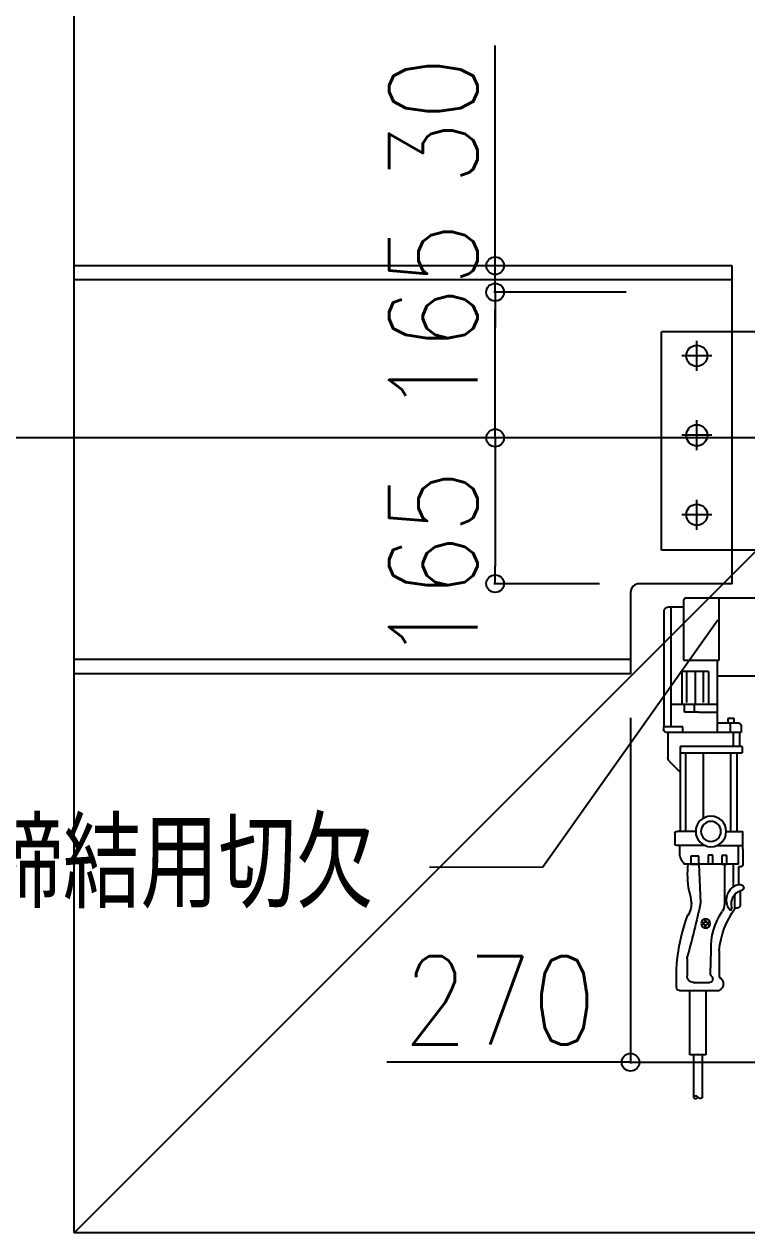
# Model space of a CAD drawing. Extents: x -668440 to 810000, y -1678500 to 210463.
# Drawn here: x -617575 to -609393, y -788053 to -774368 of the extents above; entities that cross this region are included whole.
import ezdxf
from ezdxf.enums import TextEntityAlignment as Align

# ---------------------------------------------------------------- set-up
doc = ezdxf.new("R2010")
doc.units = 0
doc.header["$MEASUREMENT"] = 0
doc.linetypes.add('CENTER', pattern=[2, 1.25, -0.25, 0.25, -0.25])
doc.layers.get('0').update_dxf_attribs({"color": 3, "linetype": 'CONTINUOUS'})
doc.layers.get('Defpoints').update_dxf_attribs({"color": 251, "linetype": 'CONTINUOUS'})
for name, color, linetype in [('Sプレート', 1, 'CONTINUOUS'), ('Sボルト', 2, 'CONTINUOUS'), ('S大梁', 4, 'CONTINUOUS'), ('寸法', 3, 'CONTINUOUS'), ('注記', 3, 'CONTINUOUS'), ('通り芯', 3, 'CENTER')]:
    doc.layers.add(name, color=color, linetype=linetype)
doc.styles.add('DRACAD', font='txt', dxfattribs={"width": 0.85, "bigfont": 'extfont2'})
doc.dimstyles.new('MYDIM', dxfattribs={"dimtxt": 120, "dimasz": 20, "dimexe": 1.25, "dimexo": 50, "dimgap": 50, "dimtad": 1, "dimdec": 4, "dimdsep": 46, "dimtxsty": 'DRACAD', "dimblk": 'ORIGIN', "dimcen": 2.5, "dimadec": 0, "dimazin": 0, "dimtfac": 1, "dimtdec": 4, "dimtmove": 0, "dimatfit": 3, "dimfxl": 1, "dimtolj": 1, "dimtzin": 0, "dimarcsym": 0})

# ---------------------------------------------------------------- blocks, each defined once
blk = doc.blocks.new('_ORIGIN')
at = {"color": 0, "linetype": 'ByBlock', "lineweight": -2}
blk.add_line((0, 0), (-1, 0), dxfattribs=at)
blk.add_circle((0, 0), 0.5, dxfattribs=at)
blk = doc.blocks.new('*D8469')
at = {"layer": 'Defpoints', "color": 0}
for p in [(-228294.1, -382365), (-228125.8, -382365), (-228095.8, -382530)]:
    blk.add_point(p, dxfattribs=at)
at = {"layer": '寸法', "color": 0, "lineweight": -2, "ltscale": 0.333333}
for p, q in [((-228175.8, -382365), (-228295.4, -382365)), ((-228294.1, -382510), (-228294.1, -382385)), ((-228145.8, -382530), (-228295.4, -382530))]:
    blk.add_line(p, q, dxfattribs=at)
at = {"layer": '寸法', "color": 0, "lineweight": -2, "xscale": 20, "yscale": 20, "zscale": 20}
for p, rotation in [((-228294.1, -382365), 90), ((-228294.1, -382530), 270)]:
    blk.add_blockref('_ORIGIN', p, dxfattribs=dict(at, rotation=rotation))
at = {"layer": '寸法', "color": 0, "insert": (-228364.2, -382395), "char_height": 100, "attachment_point": 5, "rotation": 90, "style": 'DRACAD'}
blk.add_mtext('\\A1;165', dxfattribs=at)
blk = doc.blocks.new('*D8470')
at = {"layer": 'Defpoints', "color": 0}
for p in [(-228294.1, -382335), (-228105.8, -382335), (-228095.8, -382365)]:
    blk.add_point(p, dxfattribs=at)
at = {"layer": '寸法', "color": 0, "lineweight": -2, "ltscale": 0.333333}
for p, q in [((-228294.1, -382335), (-228294.1, -382085.5)), ((-228294.1, -382315), (-228294.1, -382295)), ((-228155.8, -382335), (-228295.4, -382335)), ((-228294.1, -382365), (-228294.1, -382335)), ((-228145.8, -382365), (-228295.4, -382365)), ((-228294.1, -382385), (-228294.1, -382405))]:
    blk.add_line(p, q, dxfattribs=at)
at = {"layer": '寸法', "color": 0, "lineweight": -2, "xscale": 20, "yscale": 20, "zscale": 20}
for p, rotation in [((-228294.1, -382335), 270), ((-228294.1, -382365), 90)]:
    blk.add_blockref('_ORIGIN', p, dxfattribs=dict(at, rotation=rotation))
at = {"layer": '寸法', "color": 0, "insert": (-228364.1, -382171), "char_height": 100, "attachment_point": 5, "rotation": 90, "style": 'DRACAD'}
blk.add_mtext('\\A1;30', dxfattribs=at)
blk = doc.blocks.new('*D8471')
at = {"layer": 'Defpoints', "color": 0}
for p in [(-228095.8, -382530), (-228294.1, -382695), (-228125.8, -382695)]:
    blk.add_point(p, dxfattribs=at)
at = {"layer": '寸法', "color": 0, "lineweight": -2, "ltscale": 0.333333}
for p, q in [((-228145.8, -382530), (-228295.4, -382530)), ((-228294.1, -382550), (-228294.1, -382675)), ((-228175.8, -382695), (-228295.4, -382695))]:
    blk.add_line(p, q, dxfattribs=at)
at = {"layer": '寸法', "color": 0, "lineweight": -2, "xscale": 20, "yscale": 20, "zscale": 20}
for p, rotation in [((-228294.1, -382530), 90), ((-228294.1, -382695), 270)]:
    blk.add_blockref('_ORIGIN', p, dxfattribs=dict(at, rotation=rotation))
at = {"layer": '寸法', "color": 0, "insert": (-228364.2, -382675), "char_height": 100, "attachment_point": 5, "rotation": 90, "style": 'DRACAD'}
blk.add_mtext('\\A1;165', dxfattribs=at)
blk = doc.blocks.new('TC01')
at = {"layer": '注記', "color": 4, "linetype": 'Continuous'}
for p, q in [((4888.1, 30085.6), (4946.1, 30085.6)), ((4944.1, 30085.6), (4981.5, 30085.6)), ((4944.1, 30015.6), (4944.1, 30085.6)), ((4981.5, 30085.6), (4981.5, 30085.6)), ((4981.5, 30085.6), (4981.6, 30085.6)), ((4981.6, 30085.6), (4981.7, 30085.6)), ((4981.7, 30085.6), (4981.8, 30085.6)), ((4981.8, 30085.6), (4981.8, 30085.6)), ((4981.8, 30085.6), (4981.9, 30085.6)), ((4981.9, 30085.6), (4982, 30085.6)), ((4982, 30085.6), (4982.1, 30085.6)), ((4982.1, 30085.6), (4982.1, 30085.6)), ((4982.1, 30085.6), (4982.2, 30085.5)), ((4982.2, 30085.5), (4982.3, 30085.5)), ((4982.3, 30085.5), (4982.3, 30085.5)), ((4982.3, 30085.5), (4982.4, 30085.5)), ((4982.4, 30085.5), (4982.5, 30085.5)), ((4982.5, 30085.5), (4982.6, 30085.4)), ((4982.6, 30085.4), (4982.6, 30085.4)), ((4982.6, 30085.4), (4982.7, 30085.4)), ((4982.7, 30085.4), (4982.8, 30085.3)), ((4982.8, 30085.3), (4982.8, 30085.3)), ((4982.8, 30085.3), (4982.9, 30085.3)), ((4982.9, 30085.3), (4982.9, 30085.2)), ((4982.9, 30085.2), (4983, 30085.2)), ((4983, 30085.2), (4983.1, 30085.2)), ((4983.1, 30085.2), (4983.1, 30085.1)), ((4983.1, 30085.1), (4983.2, 30085.1)), ((4983.2, 30085.1), (4983.3, 30085)), ((4983.3, 30085), (4983.3, 30085)), ((4983.3, 30085), (4983.4, 30084.9)), ((4983.4, 30084.9), (4983.4, 30084.9)), ((4983.4, 30084.9), (4983.5, 30084.8)), ((4983.5, 30084.8), (4983.5, 30084.8)), ((4983.5, 30084.8), (4983.6, 30084.7)), ((4983.6, 30084.7), (4983.6, 30084.7)), ((4983.6, 30084.7), (4983.7, 30084.6)), ((4983.7, 30084.6), (4983.7, 30084.6)), ((4983.7, 30084.6), (4983.8, 30084.5)), ((4983.8, 30084.5), (4983.8, 30084.5)), ((4983.8, 30084.5), (4983.9, 30084.4)), ((4983.9, 30084.4), (4983.9, 30084.4)), ((4983.9, 30084.4), (4984, 30084.3)), ((4984, 30084.3), (4984, 30084.2)), ((4984, 30084.2), (4984, 30084.2)), ((4984, 30084.2), (4984.1, 30084.1)), ((4984.1, 30084.1), (4984.1, 30084)), ((4984.1, 30084), (4984.2, 30084)), ((4984.2, 30084), (4984.2, 30083.9)), ((4984.2, 30083.9), (4984.2, 30083.8)), ((4984.2, 30083.8), (4984.2, 30083.8)), ((4984.2, 30083.8), (4984.3, 30083.7)), ((4984.3, 30083.7), (4984.3, 30083.6)), ((4984.3, 30083.6), (4984.3, 30083.6)), ((4984.3, 30083.6), (4984.3, 30083.5)), ((4984.3, 30083.5), (4984.4, 30083.4)), ((4984.4, 30083.4), (4984.4, 30083.4)), ((4984.4, 30083.4), (4984.4, 30083.3)), ((4984.4, 30083.3), (4984.4, 30083.2)), ((4984.4, 30083.2), (4984.4, 30083.1)), ((4984.4, 30083.1), (4984.4, 30083.1)), ((4984.4, 30083.1), (4984.4, 30083)), ((4984.4, 30083), (4984.5, 30082.9)), ((4984.5, 30082.9), (4984.5, 30082.8)), ((4984.5, 30082.8), (4984.5, 30082.8)), ((4984.5, 30082.8), (4984.5, 30082.7)), ((4984.5, 30082.7), (4984.5, 30082.6)), ((4984.5, 30082.6), (4984.5, 30015.6)), ((4984.5, 30075.6), (5002.1, 30075.6)), ((4998.8, 30075.6), (4998.8, 29940.1)), ((5006.1, 29940.1), (5006.1, 30071.6)), ((4984.5, 30015.6), (4944.1, 30015.6)), ((4946.1, 30015.6), (4946.1, 29997.6)), ((4946.1, 29997.6), (4885.1, 29997.6)), ((4946.1, 29997.6), (4946.1, 29933.6)), ((4956.1, 30002.6), (4986.1, 30002.6)), ((4956.1, 30002.6), (4956.1, 29965.6)), ((4962.1, 30002.6), (4962.1, 29967.6)), ((4971.1, 30002.6), (4971.1, 29965.6)), ((4981.1, 30002.6), (4981.1, 29967.6)), ((4986.1, 30002.6), (4986.1, 29965.6)), ((4998.8, 29965.6), (4946.1, 29965.6)), ((4967.1, 29956.6), (4946.1, 29956.6)), ((4967.1, 29956.6), (4983.1, 29956.6)), ((4972.4, 29965.6), (4972.4, 29956.6)), ((4983.1, 29956.6), (4983.1, 29965.6)), ((4946.1, 29944.6), (4922.6, 29944.6)), ((4927.1, 29949.6), (4934.3, 29949.6)), ((4927.1, 29944.6), (4927.1, 29949.6)), ((4934.3, 29944.6), (4927.1, 29944.6)), ((4931.1, 29933.6), (4931.1, 29944.6)), ((4934.3, 29949.6), (4934.3, 29944.6)), ((4919.1, 29941.1), (4919.1, 29933.6)), ((4919.1, 29933.6), (4985.1, 29933.6)), ((4921.1, 29933.6), (4921.1, 29917.6)), ((4928.1, 29933.6), (4928.1, 29917.6)), ((4985.1, 29933.6), (4985.1, 29940.1)), ((4985.1, 29940.1), (5007.1, 29940.1)), ((4985.1, 29933.6), (5003.6, 29933.6)), ((5002.1, 29933.6), (5002.1, 29904.1)), ((5007.1, 29940.1), (5007.1, 29937.1)), ((4918.1, 29917.6), (4988.1, 29917.6)), ((4918.1, 29917.6), (4918.1, 29910.6)), ((4988.1, 29917.6), (4988.1, 29910.6)), ((4988.1, 29910.6), (4918.1, 29910.6)), ((4924.1, 29910.6), (4924.1, 29821.6)), ((4931.1, 29910.6), (4931.1, 29821.6)), ((4961.9, 29836.6), (4961.9, 29910.6)), ((4982.1, 29910.6), (4982.1, 29821.6)), ((4988.1, 29910.6), (4988.1, 29821.6)), ((5001, 29901.6), (4988.1, 29888.6)), ((4936.1, 29821.6), (4917.1, 29821.6)), ((4917.1, 29801.6), (4917.1, 29821.6)), ((4970.6, 29821.6), (4992.1, 29821.6)), ((4994.1, 29819.6), (4994.1, 29807.6)), ((4946.6, 29805.6), (4917.1, 29805.6)), ((4917.1, 29801.6), (4917.1, 29784.1)), ((4922.1, 29784.6), (4922.1, 29805.6)), ((4935.3, 29794.3), (4940.8, 29794.3)), ((4935.3, 29784.6), (4935.3, 29794.3)), ((4940.8, 29794.3), (4940.8, 29784.6)), ((4951.1, 29794.6), (4956.6, 29794.6)), ((4951.1, 29785), (4951.1, 29794.6)), ((4956.6, 29794.6), (4956.6, 29785)), ((4959.9, 29805.6), (4992.1, 29805.6)), ((4967.1, 29793.6), (4976.1, 29793.6)), ((4967.1, 29784.6), (4967.1, 29793.6)), ((4976.1, 29793.6), (4976.1, 29784.6)), ((4988.6, 29798.6), (4988.6, 29805.6)), ((4919.6, 29781.6), (4922.1, 29781.6)), ((4922.1, 29784.6), (4984.1, 29784.6)), ((4922.1, 29781.6), (4922.1, 29761.6)), ((4928.1, 29784.6), (4928.1, 29758.7)), ((4940.8, 29784.6), (4935.3, 29784.6)), ((4938.1, 29784.6), (4938.1, 29739.4)), ((4956.6, 29785), (4951.1, 29785)), ((4967.1, 29784.6), (4965.1, 29740.6)), ((4976.1, 29784.6), (4967.1, 29784.6)), ((4918.6, 29754.6), (4923.5, 29752.6)), ((4922.1, 29761.6), (4920.1, 29761.6)), ((4920.1, 29754), (4920.1, 29738.6)), ((4926.1, 29734.6), (4926.1, 29748.9)), ((4924.1, 29734.6), (4926.1, 29734.6)), ((4929.6, 29735.6), (4931.2, 29731.6)), ((4956.1, 29716.6), (4956.1, 29718.1)), ((4956.1, 29718.1), (4957.3, 29718.1)), ((4957.3, 29716.6), (4956.1, 29716.6)), ((4957.3, 29718.1), (4957.3, 29718.1)), ((4957.3, 29718.1), (4957.4, 29718.1)), ((4957.4, 29716.6), (4957.3, 29716.6)), ((4957.3, 29716.6), (4957.3, 29716.6)), ((4957.4, 29718.1), (4957.4, 29718.1)), ((4957.4, 29718.1), (4957.4, 29718.1)), ((4957.4, 29718.1), (4957.5, 29718.1)), ((4957.5, 29716.6), (4957.4, 29716.6)), ((4957.4, 29716.6), (4957.4, 29716.6)), ((4957.4, 29716.6), (4957.4, 29716.6)), ((4957.5, 29718.1), (4957.6, 29718.2)), ((4957.5, 29718.1), (4957.5, 29718.1)), ((4957.5, 29718.1), (4957.5, 29718.1)), ((4957.6, 29716.6), (4957.5, 29716.6)), ((4957.5, 29716.6), (4957.5, 29716.6)), ((4957.5, 29716.6), (4957.5, 29716.6)), ((4957.6, 29718.2), (4957.6, 29718.2)), ((4957.6, 29718.2), (4957.6, 29718.2)), ((4957.6, 29718.2), (4957.6, 29718.2)), ((4957.6, 29718.2), (4957.7, 29718.2)), ((4957.7, 29716.6), (4957.6, 29716.6)), ((4957.6, 29716.6), (4957.6, 29716.6)), ((4957.6, 29716.6), (4957.6, 29716.6)), ((4957.6, 29716.6), (4957.6, 29716.6)), ((4957.7, 29718.2), (4957.7, 29718.2)), ((4957.7, 29718.2), (4957.7, 29718.2)), ((4957.7, 29718.2), (4957.8, 29718.2)), ((4957.8, 29716.5), (4957.7, 29716.6)), ((4957.7, 29716.6), (4957.7, 29716.6)), ((4957.7, 29716.6), (4957.7, 29716.6)), ((4957.8, 29718.2), (4957.9, 29718.3)), ((4957.8, 29718.2), (4957.8, 29718.2)), ((4957.8, 29718.2), (4957.8, 29718.2)), ((4957.8, 29718.2), (4957.8, 29718.2)), ((4957.9, 29716.5), (4957.8, 29716.5)), ((4957.8, 29716.5), (4957.8, 29716.5)), ((4957.8, 29716.5), (4957.8, 29716.5)), ((4957.8, 29716.5), (4957.8, 29716.5)), ((4957.9, 29718.3), (4957.9, 29718.3)), ((4957.9, 29718.3), (4957.9, 29718.3)), ((4957.9, 29718.3), (4957.9, 29718.3)), ((4957.9, 29718.3), (4958, 29718.3)), ((4957.9, 29716.4), (4957.9, 29716.5)), ((4957.9, 29716.5), (4957.9, 29716.5)), ((4957.9, 29716.5), (4957.9, 29716.5)), ((4958, 29716.4), (4957.9, 29716.4)), ((4958, 29718.3), (4958, 29718.4)), ((4958, 29718.4), (4958.1, 29718.4)), ((4958, 29718.3), (4958, 29718.3)), ((4958.1, 29716.4), (4958, 29716.4)), ((4958, 29716.4), (4958, 29716.4)), ((4958, 29716.4), (4958, 29716.4)), ((4958.1, 29718.4), (4958.1, 29718.5)), ((4958.1, 29718.5), (4958.2, 29718.5)), ((4958.1, 29718.4), (4958.1, 29718.4)), ((4958.1, 29718.4), (4958.1, 29718.4)), ((4958.1, 29718.4), (4958.1, 29718.4)), ((4958.1, 29716.3), (4958.1, 29716.4)), ((4958.1, 29716.4), (4958.1, 29716.4)), ((4958.2, 29716.3), (4958.1, 29716.3)), ((4958.1, 29716.3), (4958.1, 29716.3)), ((4958.1, 29716.3), (4958.1, 29716.3)), ((4958.2, 29718.5), (4958.3, 29718.6)), ((4958.2, 29718.5), (4958.2, 29718.5)), ((4958.2, 29718.5), (4958.2, 29718.5)), ((4958.2, 29718.5), (4958.2, 29718.5)), ((4958.2, 29716.2), (4958.2, 29716.3)), ((4958.2, 29716.3), (4958.2, 29716.3)), ((4958.3, 29716.2), (4958.2, 29716.2)), ((4958.2, 29716.2), (4958.2, 29716.2)), ((4958.3, 29718.6), (4958.3, 29718.7)), ((4958.3, 29718.7), (4958.3, 29718.7)), ((4958.3, 29718.7), (4958.4, 29718.7)), ((4958.3, 29718.6), (4958.3, 29718.6)), ((4958.3, 29718.6), (4958.3, 29718.6)), ((4958.3, 29718.6), (4958.3, 29718.6)), ((4958.3, 29716.1), (4958.3, 29716.2)), ((4958.3, 29716.2), (4958.3, 29716.2)), ((4958.4, 29716), (4958.3, 29716.1)), ((4958.3, 29716.1), (4958.3, 29716.1)), ((4958.3, 29716.1), (4958.3, 29716.1)), ((4958.3, 29716.1), (4958.3, 29716.1)), ((4958.4, 29718.8), (4958.4, 29718.9)), ((4958.4, 29718.9), (4958.5, 29718.9)), ((4958.4, 29718.7), (4958.4, 29718.8)), ((4958.4, 29718.8), (4958.4, 29718.8)), ((4958.4, 29718.8), (4958.4, 29718.8)), ((4958.4, 29718.8), (4958.4, 29718.8)), ((4958.4, 29718.7), (4958.4, 29718.7)), ((4958.4, 29715.9), (4958.4, 29716)), ((4958.4, 29716), (4958.4, 29716)), ((4958.4, 29716), (4958.4, 29716)), ((4958.4, 29716), (4958.4, 29716)), ((4958.5, 29715.9), (4958.4, 29715.9)), ((4958.4, 29715.9), (4958.4, 29715.9)), ((4958.4, 29715.9), (4958.4, 29715.9)), ((4958.5, 29719.2), (4958.6, 29719.3)), ((4958.5, 29719.1), (4958.5, 29719.2)), ((4958.5, 29719.2), (4958.5, 29719.2)), ((4958.5, 29719.2), (4958.5, 29719.2)), ((4958.5, 29719), (4958.5, 29719.1)), ((4958.5, 29719.1), (4958.5, 29719.1)), ((4958.5, 29719.1), (4958.5, 29719.1)), ((4958.5, 29718.9), (4958.5, 29719)), ((4958.5, 29719), (4958.5, 29719)), ((4958.5, 29719), (4958.5, 29719)), ((4958.5, 29719), (4958.5, 29719)), ((4958.5, 29718.9), (4958.5, 29718.9)), ((4958.5, 29715.8), (4958.5, 29715.9)), ((4958.5, 29715.7), (4958.5, 29715.8)), ((4958.5, 29715.8), (4958.5, 29715.8)), ((4958.5, 29715.8), (4958.5, 29715.8)), ((4958.5, 29715.6), (4958.5, 29715.7)), ((4958.5, 29715.7), (4958.5, 29715.7)), ((4958.5, 29715.7), (4958.5, 29715.7)), ((4958.5, 29715.7), (4958.5, 29715.7)), ((4958.5, 29715.5), (4958.5, 29715.6)), ((4958.5, 29715.6), (4958.5, 29715.6)), ((4958.5, 29715.6), (4958.5, 29715.6)), ((4958.6, 29715.5), (4958.5, 29715.5)), ((4958.6, 29720.6), (4960.1, 29720.6)), ((4958.6, 29719.4), (4958.6, 29720.6)), ((4958.6, 29719.3), (4958.6, 29719.4)), ((4958.6, 29719.3), (4958.6, 29719.3)), ((4958.6, 29719.3), (4958.6, 29719.3)), ((4958.6, 29719.3), (4958.6, 29719.3)), ((4958.6, 29715.4), (4958.6, 29715.5)), ((4958.6, 29715.5), (4958.6, 29715.5)), ((4958.6, 29714.1), (4958.6, 29715.4)), ((4958.6, 29715.4), (4958.6, 29715.4)), ((4958.6, 29715.4), (4958.6, 29715.4)), ((4960.1, 29714.1), (4958.6, 29714.1)), ((4960.1, 29720.6), (4960.1, 29719.4)), ((4960.1, 29719.4), (4960.1, 29719.3)), ((4960.1, 29719.3), (4960.1, 29719.3)), ((4960.1, 29719.3), (4960.1, 29719.3)), ((4960.1, 29719.3), (4960.1, 29719.3)), ((4960.1, 29719.3), (4960.1, 29719.2)), ((4960.1, 29719.2), (4960.1, 29719.2)), ((4960.1, 29719.2), (4960.1, 29719.2)), ((4960.1, 29719.2), (4960.1, 29719.1)), ((4960.1, 29719.1), (4960.1, 29719.1)), ((4960.1, 29719.1), (4960.1, 29719.1)), ((4960.1, 29719.1), (4960.1, 29719)), ((4960.1, 29719), (4960.1, 29719)), ((4960.1, 29719), (4960.1, 29719)), ((4960.1, 29719), (4960.1, 29719)), ((4960.1, 29719), (4960.1, 29718.9)), ((4960.1, 29718.9), (4960.2, 29718.9)), ((4960.2, 29715.9), (4960.1, 29715.8)), ((4960.1, 29715.8), (4960.1, 29715.8)), ((4960.1, 29715.8), (4960.1, 29715.8)), ((4960.1, 29715.8), (4960.1, 29715.7)), ((4960.1, 29715.7), (4960.1, 29715.7)), ((4960.1, 29715.7), (4960.1, 29715.7)), ((4960.1, 29715.7), (4960.1, 29715.7)), ((4960.1, 29715.7), (4960.1, 29715.6)), ((4960.1, 29715.6), (4960.1, 29715.6)), ((4960.1, 29715.6), (4960.1, 29715.6)), ((4960.1, 29715.6), (4960.1, 29715.5)), ((4960.1, 29715.5), (4960.1, 29715.5)), ((4960.1, 29715.5), (4960.1, 29715.5)), ((4960.1, 29715.5), (4960.1, 29715.4)), ((4960.1, 29715.4), (4960.1, 29715.4)), ((4960.1, 29715.4), (4960.1, 29715.4)), ((4960.1, 29715.4), (4960.1, 29714.1)), ((4960.2, 29718.9), (4960.2, 29718.9)), ((4960.2, 29718.9), (4960.2, 29718.8)), ((4960.2, 29718.8), (4960.2, 29718.8)), ((4960.2, 29718.8), (4960.2, 29718.8)), ((4960.2, 29718.8), (4960.2, 29718.8)), ((4960.2, 29718.8), (4960.2, 29718.7)), ((4960.2, 29718.7), (4960.3, 29718.7)), ((4960.3, 29716), (4960.2, 29716)), ((4960.2, 29716), (4960.2, 29716)), ((4960.2, 29716), (4960.2, 29716)), ((4960.2, 29716), (4960.2, 29715.9)), ((4960.2, 29715.9), (4960.2, 29715.9)), ((4960.2, 29715.9), (4960.2, 29715.9)), ((4960.2, 29715.9), (4960.2, 29715.9)), ((4960.3, 29718.7), (4960.3, 29718.7)), ((4960.3, 29718.7), (4960.3, 29718.7)), ((4960.3, 29718.7), (4960.3, 29718.6)), ((4960.3, 29718.6), (4960.3, 29718.6)), ((4960.3, 29718.6), (4960.3, 29718.6)), ((4960.3, 29718.6), (4960.4, 29718.6)), ((4960.4, 29716.2), (4960.3, 29716.2)), ((4960.3, 29716.2), (4960.3, 29716.1)), ((4960.3, 29716.1), (4960.3, 29716.1)), ((4960.3, 29716.1), (4960.3, 29716.1)), ((4960.3, 29716.1), (4960.3, 29716.1)), ((4960.3, 29716.1), (4960.3, 29716)), ((4960.4, 29718.6), (4960.4, 29718.5)), ((4960.4, 29718.5), (4960.4, 29718.5)), ((4960.4, 29718.5), (4960.4, 29718.5)), ((4960.4, 29718.5), (4960.4, 29718.5)), ((4960.4, 29718.5), (4960.5, 29718.5)), ((4960.5, 29716.3), (4960.4, 29716.3)), ((4960.4, 29716.3), (4960.4, 29716.3)), ((4960.4, 29716.3), (4960.4, 29716.2)), ((4960.4, 29716.2), (4960.4, 29716.2)), ((4960.4, 29716.2), (4960.4, 29716.2)), ((4960.5, 29718.5), (4960.5, 29718.4)), ((4960.5, 29718.4), (4960.5, 29718.4)), ((4960.5, 29718.4), (4960.5, 29718.4)), ((4960.5, 29718.4), (4960.6, 29718.4)), ((4960.6, 29716.4), (4960.5, 29716.4)), ((4960.5, 29716.4), (4960.5, 29716.3)), ((4960.5, 29716.3), (4960.5, 29716.3)), ((4960.5, 29716.3), (4960.5, 29716.3)), ((4960.6, 29718.4), (4960.6, 29718.4)), ((4960.6, 29718.4), (4960.6, 29718.3)), ((4960.6, 29718.3), (4960.6, 29718.3)), ((4960.6, 29718.3), (4960.7, 29718.3)), ((4960.7, 29716.4), (4960.6, 29716.4)), ((4960.6, 29716.4), (4960.6, 29716.4)), ((4960.6, 29716.4), (4960.6, 29716.4)), ((4960.6, 29716.4), (4960.6, 29716.4)), ((4960.7, 29718.3), (4960.7, 29718.3)), ((4960.7, 29718.3), (4960.7, 29718.3)), ((4960.7, 29718.3), (4960.7, 29718.3)), ((4960.7, 29718.3), (4960.8, 29718.2)), ((4960.8, 29716.5), (4960.7, 29716.5)), ((4960.7, 29716.5), (4960.7, 29716.5)), ((4960.7, 29716.5), (4960.7, 29716.5)), ((4960.7, 29716.5), (4960.7, 29716.4)), ((4960.8, 29718.2), (4960.8, 29718.2)), ((4960.8, 29718.2), (4960.8, 29718.2)), ((4960.8, 29718.2), (4960.9, 29718.2)), ((4960.9, 29716.5), (4960.8, 29716.5)), ((4960.8, 29716.5), (4960.8, 29716.5)), ((4960.8, 29716.5), (4960.8, 29716.5)), ((4960.9, 29718.2), (4960.9, 29718.2)), ((4960.9, 29718.2), (4960.9, 29718.2)), ((4960.9, 29718.2), (4960.9, 29718.2)), ((4960.9, 29718.2), (4961, 29718.2)), ((4961, 29716.6), (4960.9, 29716.6)), ((4960.9, 29716.6), (4960.9, 29716.6)), ((4960.9, 29716.6), (4960.9, 29716.6)), ((4960.9, 29716.6), (4960.9, 29716.5)), ((4961, 29718.2), (4961, 29718.2)), ((4961, 29718.2), (4961, 29718.2)), ((4961, 29718.2), (4961.1, 29718.2)), ((4961.1, 29716.6), (4961, 29716.6)), ((4961, 29716.6), (4961, 29716.6)), ((4961, 29716.6), (4961, 29716.6)), ((4961.1, 29718.2), (4961.1, 29718.1)), ((4961.1, 29718.1), (4961.1, 29718.1)), ((4961.1, 29718.1), (4961.2, 29718.1)), ((4961.2, 29716.6), (4961.1, 29716.6)), ((4961.1, 29716.6), (4961.1, 29716.6)), ((4961.1, 29716.6), (4961.1, 29716.6)), ((4961.2, 29718.1), (4961.2, 29718.1)), ((4961.2, 29718.1), (4961.2, 29718.1)), ((4961.2, 29718.1), (4961.2, 29718.1)), ((4961.2, 29718.1), (4961.3, 29718.1)), ((4961.3, 29716.6), (4961.2, 29716.6)), ((4961.2, 29716.6), (4961.2, 29716.6)), ((4961.2, 29716.6), (4961.2, 29716.6)), ((4961.2, 29716.6), (4961.2, 29716.6)), ((4961.3, 29718.1), (4961.3, 29718.1)), ((4961.3, 29718.1), (4962.6, 29718.1)), ((4962.6, 29716.6), (4961.3, 29716.6)), ((4961.3, 29716.6), (4961.3, 29716.6)), ((4962.6, 29718.1), (4962.6, 29716.6)), ((4944.1, 29686.6), (4944.1, 29656.6)), ((4953.9, 29660.8), (4953.1, 29686.6)), ((4980.3, 29677.7), (4980.3, 29657.6)), ((4951.1, 29654.6), (4951.1, 29656.6)), ((4973.3, 29650.6), (4955.1, 29650.6)), ((4988.9, 29641.6), (4944.1, 29641.6)), ((4959.1, 29641.6), (4959.1, 29568.6)), ((4977.1, 29568.6), (4977.1, 29641.6)), ((4959.1, 29568.6), (4977.1, 29568.6)), ((4963.1, 29568.6), (4963.1, 29520.6)), ((4973.1, 29568.6), (4973.1, 29520.6)), ((4963.1, 29520.6), (4963.1, 29520.6)), ((4963.1, 29520.6), (4963.1, 29520.6)), ((4963.1, 29520.6), (4963.1, 29520.6)), ((4963.1, 29520.6), (4963.1, 29520.6)), ((4963.1, 29520.6), (4963.1, 29520.5)), ((4963.1, 29520.5), (4963.1, 29520.5)), ((4963.1, 29520.5), (4963.1, 29520.5)), ((4963.1, 29520.5), (4963.1, 29520.5)), ((4963.1, 29520.5), (4963.1, 29520.5)), ((4963.1, 29520.5), (4963.1, 29520.5)), ((4963.1, 29520.5), (4963.1, 29520.4)), ((4963.1, 29520.4), (4963.1, 29520.4)), ((4963.1, 29520.4), (4963.1, 29520.4)), ((4963.1, 29520.4), (4963.1, 29520.4)), ((4963.1, 29520.4), (4963.1, 29520.4)), ((4963.1, 29520.4), (4963.1, 29520.4)), ((4963.1, 29520.4), (4963.1, 29520.4)), ((4963.1, 29520.4), (4963.1, 29520.3)), ((4963.1, 29520.3), (4963.1, 29520.3)), ((4963.1, 29520.3), (4963.2, 29520.3)), ((4963.2, 29520.3), (4963.2, 29520.3)), ((4963.2, 29520.3), (4963.2, 29520.3)), ((4963.2, 29520.3), (4963.2, 29520.3)), ((4963.2, 29520.3), (4963.2, 29520.2)), ((4963.2, 29520.2), (4963.2, 29520.2)), ((4963.2, 29520.2), (4963.2, 29520.2)), ((4963.2, 29520.2), (4963.2, 29520.2)), ((4963.2, 29520.2), (4963.2, 29520.2)), ((4963.2, 29520.2), (4963.3, 29520.2)), ((4963.3, 29520.2), (4963.3, 29520.1)), ((4963.3, 29520.1), (4963.3, 29520.1)), ((4963.3, 29520.1), (4963.3, 29520.1)), ((4963.3, 29520.1), (4963.3, 29520.1)), ((4963.3, 29520.1), (4963.3, 29520.1)), ((4963.3, 29520.1), (4963.3, 29520.1)), ((4963.3, 29520.1), (4963.4, 29520)), ((4963.4, 29520), (4963.4, 29520)), ((4963.4, 29520), (4963.4, 29520)), ((4963.4, 29520), (4963.4, 29520)), ((4963.4, 29520), (4963.4, 29520)), ((4963.4, 29520), (4963.5, 29520)), ((4963.5, 29520), (4963.5, 29519.9)), ((4963.5, 29519.9), (4963.5, 29519.9)), ((4963.5, 29519.9), (4963.5, 29519.9)), ((4963.5, 29519.9), (4963.5, 29519.9)), ((4963.5, 29519.9), (4963.6, 29519.9)), ((4963.6, 29519.9), (4963.6, 29519.9)), ((4963.6, 29519.9), (4963.6, 29519.8)), ((4963.6, 29519.8), (4963.6, 29519.8)), ((4963.6, 29519.8), (4963.6, 29519.8)), ((4963.6, 29519.8), (4963.7, 29519.8)), ((4963.7, 29519.8), (4963.7, 29519.8)), ((4963.7, 29519.8), (4963.7, 29519.8)), ((4963.7, 29519.8), (4963.7, 29519.7)), ((4963.7, 29519.7), (4963.8, 29519.7)), ((4963.8, 29519.7), (4963.8, 29519.7)), ((4963.8, 29519.7), (4963.8, 29519.7)), ((4963.8, 29519.7), (4963.9, 29519.7)), ((4963.9, 29519.7), (4963.9, 29519.7)), ((4963.9, 29519.7), (4963.9, 29519.7)), ((4963.9, 29519.7), (4963.9, 29519.6)), ((4963.9, 29519.6), (4964, 29519.6)), ((4964, 29519.6), (4964, 29519.6)), ((4964, 29519.6), (4964, 29519.6)), ((4964, 29519.6), (4964.1, 29519.6)), ((4964.1, 29519.6), (4964.1, 29519.5)), ((4964.1, 29519.5), (4964.2, 29519.5)), ((4964.2, 29519.5), (4964.3, 29519.5)), ((4964.3, 29519.5), (4964.3, 29519.4)), ((4964.3, 29519.4), (4964.4, 29519.4)), ((4964.4, 29519.4), (4964.5, 29519.4)), ((4964.5, 29519.4), (4964.5, 29519.4)), ((4964.5, 29519.4), (4964.6, 29519.4)), ((4964.6, 29519.4), (4964.6, 29519.3)), ((4964.6, 29519.3), (4964.7, 29519.3)), ((4964.7, 29519.3), (4964.8, 29519.3)), ((4964.8, 29519.3), (4964.8, 29519.3)), ((4964.8, 29519.3), (4964.9, 29519.3)), ((4964.9, 29519.3), (4964.9, 29519.3)), ((4964.9, 29519.3), (4965, 29519.3)), ((4965, 29519.3), (4965.1, 29519.3)), ((4965.1, 29519.3), (4965.1, 29519.2)), ((4965.1, 29519.2), (4965.2, 29519.2)), ((4965.2, 29519.2), (4965.3, 29519.2)), ((4965.3, 29519.2), (4965.3, 29519.2)), ((4965.3, 29519.2), (4965.4, 29519.2)), ((4965.4, 29519.2), (4965.4, 29519.2)), ((4965.4, 29519.2), (4965.5, 29519.2)), ((4965.5, 29519.2), (4965.6, 29519.3)), ((4965.6, 29519.3), (4965.6, 29519.3)), ((4965.6, 29519.3), (4965.7, 29519.3)), ((4965.7, 29519.3), (4965.8, 29519.3)), ((4965.8, 29519.3), (4965.8, 29519.3)), ((4965.8, 29519.3), (4965.9, 29519.3)), ((4965.9, 29519.3), (4965.9, 29519.3)), ((4965.9, 29519.3), (4966, 29519.3)), ((4966, 29519.3), (4966.1, 29519.3)), ((4966.1, 29519.3), (4966.1, 29519.4)), ((4966.1, 29519.4), (4966.2, 29519.4)), ((4966.2, 29519.4), (4966.3, 29519.4)), ((4966.3, 29519.4), (4966.4, 29519.5)), ((4966.3, 29519.4), (4966.3, 29519.4)), ((4966.4, 29519.5), (4966.5, 29519.5)), ((4966.5, 29519.5), (4966.5, 29519.5)), ((4966.5, 29519.5), (4966.6, 29519.5)), ((4966.6, 29519.5), (4966.6, 29519.6)), ((4966.6, 29519.6), (4966.7, 29519.6)), ((4966.7, 29519.6), (4966.8, 29519.6)), ((4966.8, 29519.6), (4966.8, 29519.7)), ((4966.8, 29519.7), (4966.9, 29519.7)), ((4966.9, 29519.7), (4967, 29519.7)), ((4967, 29519.7), (4967, 29519.8)), ((4967, 29519.8), (4967.1, 29519.8)), ((4967.1, 29519.8), (4967.2, 29519.9)), ((4967.2, 29519.9), (4967.3, 29520)), ((4967.2, 29519.9), (4967.2, 29519.9)), ((4967.3, 29520), (4967.4, 29520.1)), ((4967.3, 29520), (4967.3, 29520)), ((4967.4, 29520.1), (4967.5, 29520.1)), ((4967.5, 29520.1), (4967.5, 29520.2)), ((4967.5, 29520.2), (4967.6, 29520.2)), ((4967.6, 29520.2), (4967.7, 29520.3)), ((4967.7, 29520.3), (4967.8, 29520.4)), ((4967.7, 29520.3), (4967.7, 29520.3)), ((4967.8, 29520.4), (4967.9, 29520.4)), ((4967.9, 29520.5), (4968, 29520.6)), ((4967.9, 29520.4), (4967.9, 29520.5)), ((4968, 29520.6), (4968.1, 29520.6)), ((4968.1, 29520.7), (4968.2, 29520.8)), ((4968.1, 29520.6), (4968.1, 29520.7)), ((4968.2, 29520.5), (4968.1, 29520.6)), ((4968.1, 29520.6), (4968.1, 29520.6)), ((4968.2, 29520.8), (4968.3, 29520.8)), ((4968.3, 29520.4), (4968.2, 29520.5)), ((4968.3, 29520.8), (4968.3, 29520.9)), ((4968.3, 29520.9), (4968.4, 29520.9)), ((4968.4, 29520.3), (4968.3, 29520.4)), ((4968.3, 29520.4), (4968.3, 29520.4)), ((4968.4, 29520.9), (4968.4, 29521)), ((4968.4, 29521), (4968.5, 29521)), ((4968.5, 29520.2), (4968.4, 29520.3)), ((4968.4, 29520.3), (4968.4, 29520.3)), ((4968.5, 29521), (4968.6, 29521.1)), ((4968.6, 29520.2), (4968.5, 29520.2)), ((4968.6, 29521.1), (4968.7, 29521.2)), ((4968.6, 29521.1), (4968.6, 29521.1)), ((4968.6, 29520.1), (4968.6, 29520.2)), ((4968.7, 29520.1), (4968.6, 29520.1)), ((4968.7, 29521.2), (4968.8, 29521.2)), ((4968.8, 29520), (4968.7, 29520.1)), ((4968.8, 29521.2), (4968.8, 29521.3)), ((4968.8, 29521.3), (4968.9, 29521.3)), ((4968.9, 29519.9), (4968.8, 29520)), ((4968.8, 29520), (4968.8, 29520)), ((4968.9, 29521.3), (4969, 29521.4)), ((4969, 29519.9), (4968.9, 29519.9)), ((4969, 29521.4), (4969.1, 29521.5)), ((4969, 29521.4), (4969, 29521.4)), ((4969, 29519.8), (4969, 29519.9)), ((4969.1, 29519.8), (4969, 29519.8)), ((4969.1, 29521.5), (4969.2, 29521.5)), ((4969.2, 29519.7), (4969.1, 29519.8)), ((4969.2, 29521.5), (4969.3, 29521.6)), ((4969.2, 29521.5), (4969.2, 29521.5)), ((4969.3, 29519.7), (4969.2, 29519.7)), ((4969.2, 29519.7), (4969.2, 29519.7)), ((4969.3, 29521.6), (4969.4, 29521.7)), ((4969.3, 29521.6), (4969.3, 29521.6)), ((4969.3, 29519.6), (4969.3, 29519.7)), ((4969.4, 29519.6), (4969.3, 29519.6)), ((4969.4, 29521.7), (4969.5, 29521.7)), ((4969.5, 29519.6), (4969.4, 29519.6)), ((4969.5, 29521.7), (4969.5, 29521.7)), ((4969.5, 29521.7), (4969.6, 29521.7)), ((4969.5, 29519.5), (4969.5, 29519.6)), ((4969.6, 29519.5), (4969.5, 29519.5)), ((4969.6, 29521.7), (4969.7, 29521.8)), ((4969.7, 29519.5), (4969.6, 29519.5)), ((4969.7, 29521.8), (4969.7, 29521.8)), ((4969.7, 29521.8), (4969.8, 29521.8)), ((4969.8, 29519.4), (4969.7, 29519.5)), ((4969.7, 29519.5), (4969.7, 29519.5)), ((4969.8, 29521.8), (4969.9, 29521.8)), ((4969.9, 29519.4), (4969.8, 29519.4)), ((4969.9, 29521.8), (4969.9, 29521.9)), ((4969.9, 29521.9), (4970, 29521.9)), ((4970, 29519.4), (4969.9, 29519.4)), ((4969.9, 29519.4), (4969.9, 29519.4)), ((4970, 29521.9), (4970, 29521.9)), ((4970, 29521.9), (4970.1, 29521.9)), ((4970, 29519.3), (4970, 29519.4)), ((4970.1, 29519.3), (4970, 29519.3)), ((4970.1, 29521.9), (4970.2, 29521.9)), ((4970.2, 29519.3), (4970.1, 29519.3)), ((4970.2, 29521.9), (4970.2, 29522)), ((4970.2, 29522), (4970.3, 29522)), ((4970.3, 29519.3), (4970.2, 29519.3)), ((4970.2, 29519.3), (4970.2, 29519.3)), ((4970.3, 29522), (4970.4, 29522)), ((4970.4, 29519.3), (4970.3, 29519.3)), ((4970.4, 29522), (4970.4, 29522)), ((4970.4, 29522), (4970.5, 29522)), ((4970.5, 29519.3), (4970.4, 29519.3)), ((4970.4, 29519.3), (4970.4, 29519.3)), ((4970.5, 29522), (4970.5, 29522)), ((4970.5, 29522), (4970.6, 29522)), ((4970.6, 29519.2), (4970.5, 29519.3)), ((4970.5, 29519.3), (4970.5, 29519.3)), ((4970.6, 29522), (4970.7, 29522)), ((4970.7, 29519.2), (4970.6, 29519.2)), ((4970.7, 29522), (4970.7, 29522)), ((4970.7, 29522), (4970.8, 29522)), ((4970.8, 29519.2), (4970.7, 29519.2)), ((4970.7, 29519.2), (4970.7, 29519.2)), ((4970.8, 29522), (4970.9, 29522)), ((4970.9, 29519.2), (4970.8, 29519.2)), ((4970.9, 29522), (4970.9, 29522)), ((4970.9, 29522), (4971, 29522)), ((4971, 29519.2), (4970.9, 29519.2)), ((4970.9, 29519.2), (4970.9, 29519.2)), ((4971, 29522), (4971, 29522)), ((4971, 29522), (4971.1, 29522)), ((4971.1, 29519.3), (4971, 29519.3)), ((4971, 29519.3), (4971, 29519.2)), ((4971.1, 29522), (4971.2, 29522)), ((4971.2, 29519.3), (4971.1, 29519.3)), ((4971.2, 29522), (4971.2, 29522)), ((4971.2, 29522), (4971.3, 29522)), ((4971.3, 29519.3), (4971.2, 29519.3)), ((4971.2, 29519.3), (4971.2, 29519.3)), ((4971.3, 29522), (4971.3, 29521.9)), ((4971.3, 29521.9), (4971.4, 29521.9)), ((4971.4, 29519.3), (4971.3, 29519.3)), ((4971.3, 29519.3), (4971.3, 29519.3)), ((4971.4, 29521.9), (4971.5, 29521.9)), ((4971.5, 29519.3), (4971.4, 29519.3)), ((4971.5, 29521.9), (4971.5, 29521.9)), ((4971.5, 29521.9), (4971.6, 29521.9)), ((4971.6, 29519.4), (4971.5, 29519.4)), ((4971.5, 29519.4), (4971.5, 29519.3)), ((4971.6, 29521.9), (4971.7, 29521.9)), ((4971.7, 29519.4), (4971.6, 29519.4)), ((4971.7, 29521.9), (4971.7, 29521.8)), ((4971.7, 29521.8), (4971.8, 29521.8)), ((4971.8, 29519.4), (4971.7, 29519.4)), ((4971.7, 29519.4), (4971.7, 29519.4)), ((4971.8, 29521.8), (4971.8, 29521.8)), ((4971.8, 29521.8), (4971.9, 29521.8)), ((4971.9, 29519.5), (4971.8, 29519.5)), ((4971.8, 29519.5), (4971.8, 29519.4)), ((4971.9, 29521.8), (4972, 29521.7)), ((4972, 29519.5), (4971.9, 29519.5)), ((4972, 29521.7), (4972, 29521.7)), ((4972, 29521.7), (4972.1, 29521.7)), ((4972.1, 29519.6), (4972, 29519.6)), ((4972, 29519.6), (4972, 29519.5)), ((4972.1, 29521.7), (4972.1, 29521.6)), ((4972.1, 29521.6), (4972.2, 29521.6)), ((4972.2, 29519.7), (4972.1, 29519.6)), ((4972.1, 29519.6), (4972.1, 29519.6)), ((4972.2, 29521.6), (4972.3, 29521.6)), ((4972.3, 29519.7), (4972.2, 29519.7)), ((4972.3, 29521.6), (4972.3, 29521.5)), ((4972.3, 29521.5), (4972.4, 29521.5)), ((4972.4, 29519.7), (4972.3, 29519.7)), ((4972.3, 29519.7), (4972.3, 29519.7)), ((4972.4, 29521.5), (4972.4, 29521.5)), ((4972.4, 29521.5), (4972.5, 29521.4)), ((4972.5, 29519.8), (4972.4, 29519.8)), ((4972.4, 29519.8), (4972.4, 29519.7)), ((4972.5, 29521.4), (4972.5, 29521.4)), ((4972.5, 29521.4), (4972.6, 29521.4)), ((4972.6, 29519.9), (4972.5, 29519.8)), ((4972.5, 29519.8), (4972.5, 29519.8)), ((4972.6, 29521.4), (4972.6, 29521.3)), ((4972.6, 29521.3), (4972.6, 29521.3)), ((4972.6, 29521.3), (4972.7, 29521.3)), ((4972.7, 29520), (4972.6, 29519.9)), ((4972.6, 29519.9), (4972.6, 29519.9)), ((4972.6, 29519.9), (4972.6, 29519.9)), ((4972.7, 29521.3), (4972.7, 29521.2)), ((4972.7, 29521.2), (4972.7, 29521.2)), ((4972.7, 29521.2), (4972.8, 29521.2)), ((4972.8, 29520.1), (4972.7, 29520)), ((4972.7, 29520), (4972.7, 29520)), ((4972.7, 29520), (4972.7, 29520)), ((4972.8, 29521.2), (4972.8, 29521.1)), ((4972.8, 29521.1), (4972.8, 29521.1)), ((4972.8, 29521.1), (4972.9, 29521.1)), ((4972.9, 29520.2), (4972.8, 29520.1)), ((4972.8, 29520.1), (4972.8, 29520.1)), ((4972.8, 29520.1), (4972.8, 29520.1)), ((4972.9, 29521.1), (4972.9, 29521)), ((4972.9, 29521), (4972.9, 29521)), ((4972.9, 29521), (4972.9, 29521)), ((4972.9, 29521), (4973, 29521)), ((4973, 29520.3), (4972.9, 29520.3)), ((4972.9, 29520.3), (4972.9, 29520.2)), ((4972.9, 29520.2), (4972.9, 29520.2)), ((4972.9, 29520.2), (4972.9, 29520.2)), ((4973, 29521), (4973, 29520.9)), ((4973, 29520.9), (4973, 29520.9)), ((4973, 29520.9), (4973, 29520.9)), ((4973, 29520.9), (4973, 29520.8)), ((4973, 29520.8), (4973, 29520.8)), ((4973, 29520.8), (4973, 29520.8)), ((4973, 29520.8), (4973, 29520.7)), ((4973, 29520.7), (4973.1, 29520.7)), ((4973.1, 29520.6), (4973, 29520.5)), ((4973, 29520.5), (4973, 29520.5)), ((4973, 29520.5), (4973, 29520.5)), ((4973, 29520.5), (4973, 29520.4)), ((4973, 29520.4), (4973, 29520.4)), ((4973, 29520.4), (4973, 29520.4)), ((4973, 29520.4), (4973, 29520.3)), ((4973, 29520.3), (4973, 29520.3)), ((4973.1, 29520.7), (4973.1, 29520.7)), ((4973.1, 29520.7), (4973.1, 29520.6)), ((4973.1, 29520.6), (4973.1, 29520.6)), ((4973.1, 29520.6), (4973.1, 29520.6))]:
    blk.add_line(p, q, dxfattribs=at)
for centre, radius in [((4953.3, 29821.6), 17.3), ((4953.3, 29821.6), 11.3), ((4959.3, 29717.4), 5.2)]:
    blk.add_circle(centre, radius, dxfattribs=at)
for centre, radius, start, end in [((5002.1, 30071.6), 4, 0, 90), ((4922.6, 29941.1), 3.5, 90, 180), ((5003.6, 29937.1), 3.5, 270, 0), ((4998.6, 29904.1), 3.5, 314.9999, 0), ((4992.1, 29819.6), 2, 0, 90), ((4992.1, 29807.6), 2, 270, 0), ((4971.3, 29797.1), 17.3, 315.0615, 4.8908), ((4919.6, 29784.1), 2.5, 180, 270), ((4870.6, 29772.6), 109.1, 350.2894, 6.3141), ((4920.1, 29757.6), 4, 90, 180), ((4920.1, 29758.3), 4, 179.9998, 248.1985), ((4915, 29739.6), 23.1, 45.5621, 72.164), ((4922.1, 29748.9), 4, 0.0001, 68.1986), ((4913.5, 29739.6), 16.6, 346.0423, 46.0423), ((4917.4, 29743.9), 18.4, 318.2149, 41.785), ((5054.5, 29732.1), 79.4, 163.8521, 173.8787), ((4924.1, 29738.6), 4, 180, 270), ((4953.1, 29739.4), 15, 180, 213.7781), ((6471.9, 30079.5), 1544.5, 192.675, 195.0095), ((4998.9, 29739.6), 23.4, 172.6244, 213.7991), ((4843.5, 29676.3), 101.1, 5.8696, 35.2424), ((4878.9, 29689.8), 74.3, 357.5621, 33.778), ((4971.4, 29735), 5, 179.2506, 192.9272), ((4790.2, 29655.1), 202.3, 357.1878, 20.7144), ((4973.3, 29677.7), 7, 0, 15.0095), ((4947.6, 29649.1), 8.28, 115.0169, 244.9831), ((4949.9, 29660.6), 4, 285.8487, 1.9091), ((4973.3, 29657.6), 7, 270, 0), ((4955.1, 29654.6), 4, 180, 270), ((4988.9, 29645.1), 3.5, 270, 0)]:
    blk.add_arc(centre, radius, start, end, dxfattribs=at)
blk = doc.blocks.new('*D8472')
at = {"layer": 'Defpoints', "color": 0}
for p in [(-228140.8, -382797), (-227870.8, -382920.2), (-227870.8, -383236.9)]:
    blk.add_point(p, dxfattribs=at)
at = {"layer": '寸法', "color": 0, "lineweight": -2}
for p, q in [((-228140.8, -382847), (-228140.8, -383238.1)), ((-227870.8, -382970.2), (-227870.8, -383238.1)), ((-228140.8, -383236.9), (-228416.8, -383236.9)), ((-228120.8, -383236.9), (-227890.8, -383236.9))]:
    blk.add_line(p, q, dxfattribs=at)
at = {"layer": '寸法', "color": 0, "lineweight": -2, "xscale": 20, "yscale": 20, "zscale": 20, "rotation": 180}
blk.add_blockref('_ORIGIN', (-228140.8, -383236.9), dxfattribs=at)
at = {"layer": '寸法', "color": 0, "lineweight": -2, "xscale": 20, "yscale": 20, "zscale": 20}
blk.add_blockref('_ORIGIN', (-227870.8, -383236.9), dxfattribs=at)
at = {"layer": '寸法', "color": 0, "insert": (-228288.8, -383166.9), "char_height": 100, "attachment_point": 5, "style": 'DRACAD'}
blk.add_mtext('\\A1;270', dxfattribs=at)
blk = doc.blocks.new('剛接合部C1Y')
at = {"layer": 'Defpoints'}
blk.add_line((-226970.77228, -381630), (-228770.77228, -383430), dxfattribs=at)
blk.add_lwpolyline([(-228770.77228, -383430), (-228770.77228, -381630), (-226970.77228, -381630), (-226970.77228, -383430)], close=True, dxfattribs=at)
at = {"layer": 'Sプレート'}
for p, q in [((-228105.77228, -382657), (-228105.77228, -382410)), ((-227989.02228, -382410), (-228105.77228, -382410)), ((-227995.77228, -382657), (-228105.77228, -382657))]:
    blk.add_line(p, q, dxfattribs=at)
for centre in [(-228065.77228, -382437), (-228065.77228, -382527), (-228065.77228, -382617)]:
    blk.add_circle(centre, 12, dxfattribs=at)
at = {"layer": 'Sボルト'}
for p, q in [((-228065.77228, -382454), (-228065.77228, -382420)), ((-228048.77228, -382437), (-228082.77228, -382437)), ((-228065.77228, -382544), (-228065.77228, -382510)), ((-228048.77228, -382527), (-228082.77228, -382527)), ((-228065.77228, -382634), (-228065.77228, -382600)), ((-228048.77228, -382617), (-228082.77228, -382617))]:
    blk.add_line(p, q, dxfattribs=at)
at = {"layer": 'S大梁'}
for p, q in [((-228025.77228, -382335), (-228770.77228, -382335)), ((-228025.77228, -382695), (-228025.77228, -382335)), ((-228025.77228, -382351), (-228770.77228, -382351)), ((-228025.77228, -382695), (-228130.77228, -382695)), ((-228140.77228, -382705), (-228140.77228, -382797)), ((-228140.77228, -382781), (-228770.77228, -382781)), ((-228140.77228, -382797), (-228770.77228, -382797))]:
    blk.add_line(p, q, dxfattribs=at)
blk.add_arc((-228130.77228, -382705), 10, 90, 180, dxfattribs=at)
at = {"layer": '注記'}
for p, q in [((-228041.81257, -382736.25671), (-228240.17348, -383016.15883)), ((-228240.17348, -383016.15883), (-228368.40661, -383016.40197))]:
    blk.add_line(p, q, dxfattribs=at)
at = {"layer": '通り芯', "linetype": 'CENTER', "ltscale": 1800}
blk.add_line((-226970.77228, -382530), (-232770.77228, -382530), dxfattribs=at)
at = {"xscale": -1}
blk.add_blockref('TC01', (-223096.44729, -412797.12656, 20), dxfattribs=at)
at = {"layer": '注記', "color": 3, "style": 'DRACAD', "width": 0.8}
blk.add_text('ボルト締結用切欠', height=100, dxfattribs=at).set_placement((-229135.49147, -383012.32853), align=Align.MIDDLE_LEFT)
at = {"layer": '寸法', "ltscale": 0.333333}
for base, p1, p2, angle, text, picture, middle in [((-228294.10562, -382335), (-228095.77228, -382365), (-228105.77228, -382335), 90, '30', '*D8470', (-228294.10562, -382171)), ((-228294.10562, -382365), (-228095.77228, -382529.99997), (-228125.77228, -382365), 90, '165', '*D8469', (-228294.10562, -382395)), ((-228294.10562, -382694.99994), (-228095.77228, -382529.99997), (-228125.77228, -382694.99994), 270, '165', '*D8471', (-228294.10562, -382674.99994))]:
    dim = blk.add_linear_dim(base=base, p1=p1, p2=p2, angle=angle, text=text, dimstyle='MYDIM', override={"dimtxt": 100, "dimgap": 20}, dxfattribs=at)
    dim.commit()
    dim.dimension.update_dxf_attribs({"geometry": picture, "text_midpoint": middle, "dimtype": 128})
at = {"layer": '寸法'}
dim = blk.add_linear_dim(base=(-227870.77228, -383236.88127), p1=(-228140.77228, -382797), p2=(-227870.77228, -382920.21461), dimstyle='MYDIM', override={"dimtxt": 100, "dimgap": 20}, dxfattribs=at)
dim.commit()
dim.dimension.update_dxf_attribs({"geometry": '*D8472', "text_midpoint": (-228288.79312, -383236.88127), "dimtype": 128})

msp = doc.modelspace()

# ---------------------------------------------------------------- block references
at = {"xscale": 10, "yscale": 10, "zscale": 10}
msp.add_blockref('剛接合部C1Y', (1670698.7, 3046247.4, 5600), dxfattribs=at)

doc.saveas('drawing.dxf')
